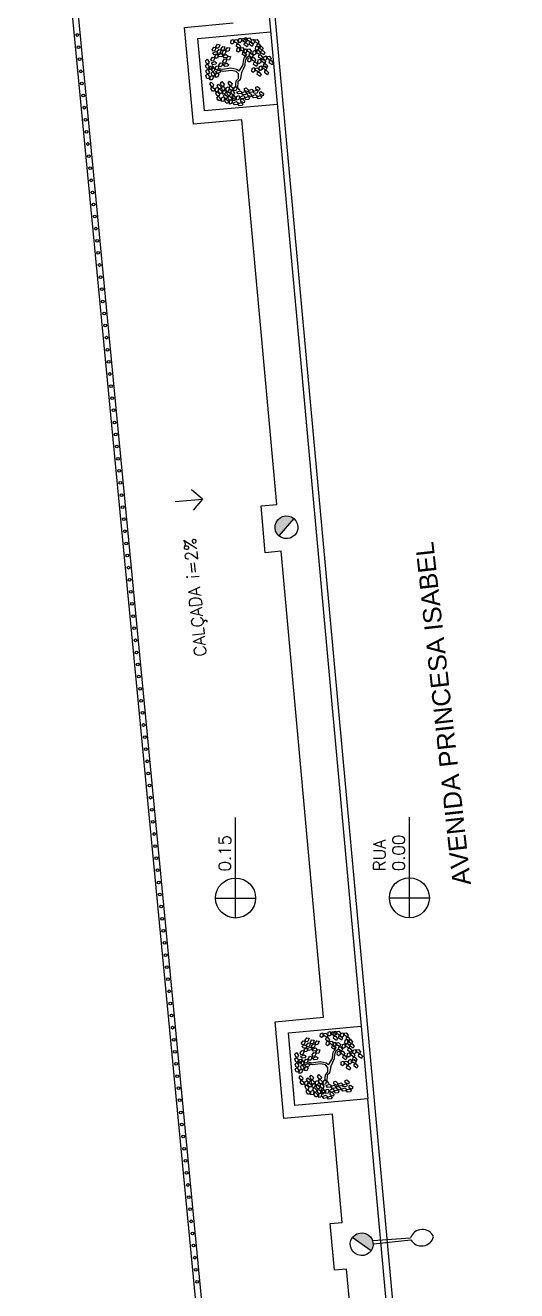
# Model space of a CAD drawing. Header units: millimetres. Extents: x -8 to 5830, y -596 to 3598.
# Drawn here: x 1735.76 to 1743.84, y 2363.95 to 2384.77 of the extents above; entities that cross this region are included whole.
import ezdxf

# ---------------------------------------------------------------- set-up
doc = ezdxf.new("R2010")
doc.units = ezdxf.units.MM
doc.linetypes.add('CONTINU', pattern=[0])
doc.linetypes.add('HIDDEN', pattern=[9.525, 6.35, -3.175])
doc.layers.get('0').update_dxf_attribs({"color": 9})
doc.styles.add('80X50', font='romans.shx')
doc.styles.add('ROBERTO', font='swissek.ttf')

# ---------------------------------------------------------------- blocks, each defined once
blk = doc.blocks.new('poste concreto')
h = blk.add_hatch(color=256)
h.dxf.hatch_style = 1
h.paths.add_polyline_path([(364866.842, 7758015.357), (364866.767, 7758015.418), (364866.676, 7758015.455), (364866.578, 7758015.47), (364866.48, 7758015.455), (364866.39, 7758015.418), (364866.314, 7758015.357), (364866.254, 7758015.282), (364866.216, 7758015.191), (364866.201, 7758015.093), (364866.956, 7758015.093), (364866.94, 7758015.191), (364866.903, 7758015.282)])
for p, q in [((364866.815, 7758015.406), (364867.773, 7758016.191)), ((364866.886, 7758015.322), (364867.818, 7758016.138)), ((364866.216, 7758015.191), (364866.254, 7758015.282)), ((364866.254, 7758015.282), (364866.314, 7758015.357)), ((364866.314, 7758015.357), (364866.39, 7758015.418)), ((364866.39, 7758015.418), (364866.48, 7758015.455)), ((364866.48, 7758015.455), (364866.578, 7758015.47)), ((364866.578, 7758015.47), (364866.676, 7758015.455)), ((364866.676, 7758015.455), (364866.767, 7758015.418)), ((364866.767, 7758015.418), (364866.842, 7758015.357)), ((364866.842, 7758015.357), (364866.903, 7758015.282)), ((364866.903, 7758015.282), (364866.94, 7758015.191)), ((364866.201, 7758015.093), (364866.216, 7758015.191)), ((364866.216, 7758014.995), (364866.201, 7758015.093)), ((364866.956, 7758015.093), (364866.201, 7758015.093)), ((364866.254, 7758014.904), (364866.216, 7758014.995)), ((364866.314, 7758014.829), (364866.254, 7758014.904)), ((364866.39, 7758014.768), (364866.314, 7758014.829)), ((364866.842, 7758014.829), (364866.767, 7758014.768)), ((364866.903, 7758014.904), (364866.842, 7758014.829)), ((364866.94, 7758014.995), (364866.903, 7758014.904)), ((364866.94, 7758015.191), (364866.956, 7758015.093)), ((364866.956, 7758015.093), (364866.94, 7758014.995)), ((364866.48, 7758014.731), (364866.39, 7758014.768)), ((364866.578, 7758014.716), (364866.48, 7758014.731)), ((364866.676, 7758014.731), (364866.578, 7758014.716)), ((364866.767, 7758014.768), (364866.676, 7758014.731))]:
    blk.add_line(p, q)
for centre, start, end in [((364868.17, 7758016.298), 60.7351, 195.0987), ((364867.989, 7758016.511), 245.3971, 19.7607)]:
    blk.add_arc(centre, 0.411, start, end)
blk = doc.blocks.new('A$C550ee5b3')
h = blk.add_hatch(color=256)
h.dxf.hatch_style = 1
h.paths.add_polyline_path([(0.043, 0.309), (0.017, 0.267), (0.002, 0.22), (0, 0.172), (0.009, 0.124), (0.031, 0.081), (0.063, 0.043), (0.106, 0.017), (0.152, 0.002), (0.201, 0), (0.248, 0.009), (0.292, 0.031), (0.329, 0.063)])
for p, q in [((0, 0.172), (0.002, 0.22)), ((0.002, 0.22), (0.017, 0.267)), ((0.017, 0.267), (0.043, 0.309)), ((0.043, 0.309), (0.081, 0.341)), ((0.043, 0.309), (0.329, 0.063)), ((0.081, 0.341), (0.124, 0.363)), ((0.124, 0.363), (0.172, 0.372)), ((0.172, 0.372), (0.22, 0.371)), ((0.22, 0.371), (0.267, 0.356)), ((0.267, 0.356), (0.309, 0.329)), ((0.309, 0.329), (0.341, 0.292)), ((0.341, 0.292), (0.363, 0.248)), ((0.363, 0.248), (0.372, 0.201)), ((0.009, 0.124), (0, 0.172)), ((0.031, 0.081), (0.009, 0.124)), ((0.063, 0.043), (0.031, 0.081)), ((0.106, 0.017), (0.063, 0.043)), ((0.152, 0.002), (0.106, 0.017)), ((0.201, 0), (0.152, 0.002)), ((0.248, 0.009), (0.201, 0)), ((0.292, 0.031), (0.248, 0.009)), ((0.329, 0.063), (0.292, 0.031)), ((0.356, 0.106), (0.329, 0.063)), ((0.371, 0.152), (0.356, 0.106)), ((0.372, 0.201), (0.371, 0.152))]:
    blk.add_line(p, q)
blk = doc.blocks.new('L', base_point=(1.368, 0.591))
at = {"color": 8, "lineweight": -2}
for p, q in [((1.281, 0.65), (1.312, 0.675)), ((1.312, 0.675), (1.342, 0.621)), ((1.275, 0.567), (1.306, 0.592)), ((1.288, 0.517), (1.275, 0.567)), ((1.294, 0.6), (1.281, 0.65)), ((1.317, 0.508), (1.288, 0.517)), ((1.322, 0.591), (1.294, 0.6)), ((1.306, 0.592), (1.336, 0.538)), ((1.336, 0.538), (1.317, 0.508)), ((1.342, 0.621), (1.322, 0.591)), ((1.337, 0.489), (1.356, 0.548)), ((1.376, 0.484), (1.337, 0.489)), ((1.356, 0.548), (1.391, 0.554)), ((1.404, 0.527), (1.376, 0.484)), ((1.391, 0.554), (1.404, 0.527))]:
    blk.add_line(p, q, dxfattribs=at)
blk = doc.blocks.new('Árvore-13')
at = {"color": 8}
for p, q in [((0.484, 0.659), (0.572, 0.715)), ((0.572, 0.715), (0.607, 0.819)), ((0.633, 0.668), (0.782, 0.715)), ((-0.795, 0.302), (-0.961, 0.415)), ((-0.795, 0.406), (-0.953, 0.499)), ((-0.357, 0.349), (-0.795, 0.406)), ((-0.366, 0.227), (-0.795, 0.302)), ((-0.129, 0.105), (-0.366, 0.227)), ((-0.068, 0.19), (-0.357, 0.349)), ((-0.068, -0.036), (-0.129, 0.105)), ((0.029, 0.068), (-0.068, 0.19)), ((0.029, 0.068), (0.318, 0.331)), ((0.116, -0.055), (0.283, 0.133)), ((0.283, 0.133), (0.423, 0.284)), ((0.318, 0.331), (0.405, 0.537)), ((0.405, 0.537), (0.484, 0.659)), ((0.423, 0.284), (0.502, 0.509)), ((0.502, 0.509), (0.633, 0.668)), ((-0.296, -0.392), (-0.418, -0.693)), ((-0.199, -0.449), (-0.313, -0.74)), ((-0.147, -0.299), (-0.296, -0.392)), ((-0.05, -0.383), (-0.199, -0.449)), ((-0.068, -0.036), (-0.147, -0.299)), ((0.116, -0.055), (-0.05, -0.383)), ((-0.313, -0.74), (-0.243, -0.89))]:
    blk.add_line(p, q, dxfattribs=at)
at = {"color": 8, "xscale": 3.048, "yscale": 3.048, "zscale": 3.048}
for p, rotation in [((-0.716, 1.448), 295.0165150851705), ((-0.488, 1.26), 295.0165150851705), ((-0.252, 1.138), 295.0165150851705), ((0.169, 1.448), 190.1248425347958), ((0.581, 1.401), 190.1248425347958), ((0.852, 1.344), 190.1248425347958), ((1.211, 1.147), 190.1248425347958), ((-1.443, 0.368), 347.8021081598379), ((-1.303, 0.884), 347.8021081598379), ((-1.128, 0.415), 347.8021081598379), ((-0.926, 0.959), 295.0165150851705), ((-0.848, 0.462), 295.0165150851705), ((-0.348, 0.687), 295.0165150851705), ((0.353, 0.95), 190.1248425347958), ((0.677, 0.781), 190.1248425347958), ((1.124, 0.565), 190.1248425347958), ((1.317, 0.753), 190.1248425347958), ((0.765, 0.274), 190.1248425347958), ((0.8, -0.299), 190.1248425347958), ((1.203, -0.317), 190.1248425347958), ((1.246, 0.039), 190.1248425347958), ((1.579, 0.114), 190.1248425347958), ((-0.453, -1.397), 66.16076666471405), ((-0.103, -0.899), 66.16076666471405), ((-0.015, -1.19), 66.16076666471405), ((0.502, -1.003), 66.16076666471405), ((0.616, -1.322), 66.16076666471405)]:
    blk.add_blockref('L', p, dxfattribs=dict(at, rotation=rotation))
for p in [(-1.391, -0.308), (-1.233, -0.881), (-1.049, -0.533), (-0.848, -0.449), (-0.445, -0.543), (-0.874, -1.134), (-0.672, -1.021), (-0.453, -1.04)]:
    blk.add_blockref('L', p, dxfattribs=at)

msp = doc.modelspace()

# ---------------------------------------------------------------- linework, layer by layer
for p, q in [((1740.539, 2344.257), (1735.857, 2393.031)), ((1740.437, 2344.278), (1735.76, 2392.999))]:
    msp.add_line(p, q)
at = {"color": 8, "linetype": 'CONTINU', "lineweight": -2}
for p, q in [((1743.842, 2341.558), (1739.644, 2387.4)), ((1739.544, 2387.391), (1741.282, 2368.305)), ((1738.38, 2384.739), (1739.177, 2384.812)), ((1738.525, 2383.146), (1738.38, 2384.739)), ((1739.322, 2383.219), (1738.525, 2383.146)), ((1739.898, 2376.887), (1739.322, 2383.219)), ((1739.637, 2376.863), (1739.898, 2376.887)), ((1739.707, 2376.093), (1739.637, 2376.863)), ((1739.968, 2376.117), (1739.707, 2376.093)), ((1740.666, 2368.45), (1739.968, 2376.117)), ((1739.218, 2370.083), (1739.218, 2371.737)), ((1742.077, 2370.087), (1742.077, 2371.741)), ((1738.889, 2370.412), (1739.547, 2370.412)), ((1741.748, 2370.416), (1742.406, 2370.416)), ((1739.869, 2368.377), (1740.666, 2368.45)), ((1740.014, 2366.784), (1739.869, 2368.377)), ((1741.39, 2367.11), (1742.106, 2359.242)), ((1740.811, 2366.856), (1740.014, 2366.784)), ((1740.973, 2365.075), (1740.811, 2366.856)), ((1740.774, 2365.057), (1740.973, 2365.075)), ((1740.844, 2364.287), (1740.774, 2365.057)), ((1741.043, 2364.305), (1740.844, 2364.287)), ((1741.491, 2359.387), (1741.043, 2364.305))]:
    msp.add_line(p, q, dxfattribs=at)
at = {"color": 8}
for p, q in [((1738.672, 2376.978), (1738.492, 2377.131)), ((1738.223, 2376.937), (1738.672, 2376.978)), ((1738.672, 2376.978), (1738.522, 2376.796))]:
    msp.add_line(p, q, dxfattribs=at)
at = {"color": 8, "linetype": 'CONTINU', "lineweight": -2}
for points in [[(1739.901, 2383.472), (1738.706, 2383.363), (1738.597, 2384.558), (1739.792, 2384.667)], [(1741.284, 2368.305), (1741.393, 2367.11), (1740.195, 2367.001), (1740.087, 2368.196), (1741.284, 2368.305)]]:
    msp.add_lwpolyline(points, dxfattribs=at)
for centre in [(1736.615, 2384.613), (1736.634, 2384.413), (1736.653, 2384.214), (1736.672, 2384.015), (1736.691, 2383.816), (1736.711, 2383.617), (1736.73, 2383.417), (1736.749, 2383.218), (1736.768, 2383.019), (1736.787, 2382.82), (1736.806, 2382.621), (1736.825, 2382.422), (1736.844, 2382.222), (1736.863, 2382.023), (1736.883, 2381.824), (1736.902, 2381.625), (1736.921, 2381.426), (1736.94, 2381.226), (1736.959, 2381.027), (1736.978, 2380.828), (1736.997, 2380.629), (1737.016, 2380.43), (1737.036, 2380.23), (1737.055, 2380.031), (1737.074, 2379.832), (1737.093, 2379.633), (1737.112, 2379.434), (1737.131, 2379.235), (1737.15, 2379.035), (1737.169, 2378.836), (1737.189, 2378.637), (1737.208, 2378.438), (1737.227, 2378.239), (1737.246, 2378.039), (1737.265, 2377.84), (1737.284, 2377.641), (1737.303, 2377.442), (1737.322, 2377.243), (1737.342, 2377.043), (1737.361, 2376.844), (1737.38, 2376.645), (1737.399, 2376.446), (1737.418, 2376.247), (1737.437, 2376.048), (1737.456, 2375.848), (1737.475, 2375.649), (1737.494, 2375.45), (1737.514, 2375.251), (1737.533, 2375.052), (1737.552, 2374.852), (1737.571, 2374.653), (1737.59, 2374.454), (1737.609, 2374.255), (1737.628, 2374.056), (1737.647, 2373.856), (1737.667, 2373.657), (1737.686, 2373.458), (1737.705, 2373.259), (1737.724, 2373.06), (1737.743, 2372.861), (1737.762, 2372.661), (1737.781, 2372.462), (1737.8, 2372.263), (1737.82, 2372.064), (1737.839, 2371.865), (1737.858, 2371.665), (1737.877, 2371.466), (1737.896, 2371.267), (1737.915, 2371.068), (1737.934, 2370.869), (1737.953, 2370.669), (1737.973, 2370.47), (1737.992, 2370.271), (1738.011, 2370.072), (1738.03, 2369.873), (1738.049, 2369.674), (1738.068, 2369.474), (1738.087, 2369.275), (1738.106, 2369.076), (1738.126, 2368.877), (1738.145, 2368.678), (1738.164, 2368.478), (1738.183, 2368.279), (1738.202, 2368.08), (1738.221, 2367.881), (1738.24, 2367.682), (1738.259, 2367.482), (1738.278, 2367.283), (1738.298, 2367.084), (1738.317, 2366.885), (1738.336, 2366.686), (1738.355, 2366.487), (1738.374, 2366.287), (1738.393, 2366.088), (1738.412, 2365.889), (1738.431, 2365.69), (1738.451, 2365.491), (1738.47, 2365.291), (1738.489, 2365.092), (1738.508, 2364.893), (1738.527, 2364.694), (1738.546, 2364.495), (1738.565, 2364.295), (1738.584, 2364.096)]:
    msp.add_circle(centre, 0.0225)
for centre in [(1739.218, 2370.412), (1742.077, 2370.416)]:
    msp.add_circle(centre, 0.329, dxfattribs=at)

# ---------------------------------------------------------------- block references
at = {"color": 8, "linetype": 'HIDDEN', "xscale": 0.3107660917594163, "yscale": 0.3107660917594163, "zscale": 0.3107660917594163, "rotation": 16.63621055087309}
for p in [(1739.276, 2383.994), (1740.745, 2367.647)]:
    msp.add_blockref('Árvore-13', p, dxfattribs=at)
at = {"color": 8, "linetype": 'CONTINU', "lineweight": -2, "rotation": 270.0644572517497}
msp.add_blockref('A$C550ee5b3', (1739.868, 2376.699), dxfattribs=at)
at = {"color": 8, "xscale": 0.4999999999999998, "yscale": 0.4999999999999998, "zscale": 0.4999999999999998, "rotation": 325.0404227643734}
msp.add_blockref('poste concreto', (-2370438.111, -3072167.172), dxfattribs=at)

# ---------------------------------------------------------------- texts
at = {"color": 8}
for s, height, rotation, style, p in [('CALÇADA i=2%%%', 0.2, 95.2004, '80X50', (1738.741, 2374.396)), ('AVENIDA PRINCESA ISABEL', 0.3, 96.2725, 'ROBERTO', (1743.09, 2370.638)), ('0.15', 0.2, 89.7175, '80X50', (1739.14, 2370.849)), ('RUA', 0.2, 89.7175, '80X50', (1741.685, 2370.853)), ('0.00', 0.2, 89.7175, '80X50', (1741.999, 2370.853))]:
    msp.add_text(s, height=height, rotation=rotation, dxfattribs=dict(at, style=style)).set_placement(p)

doc.saveas('drawing.dxf')
